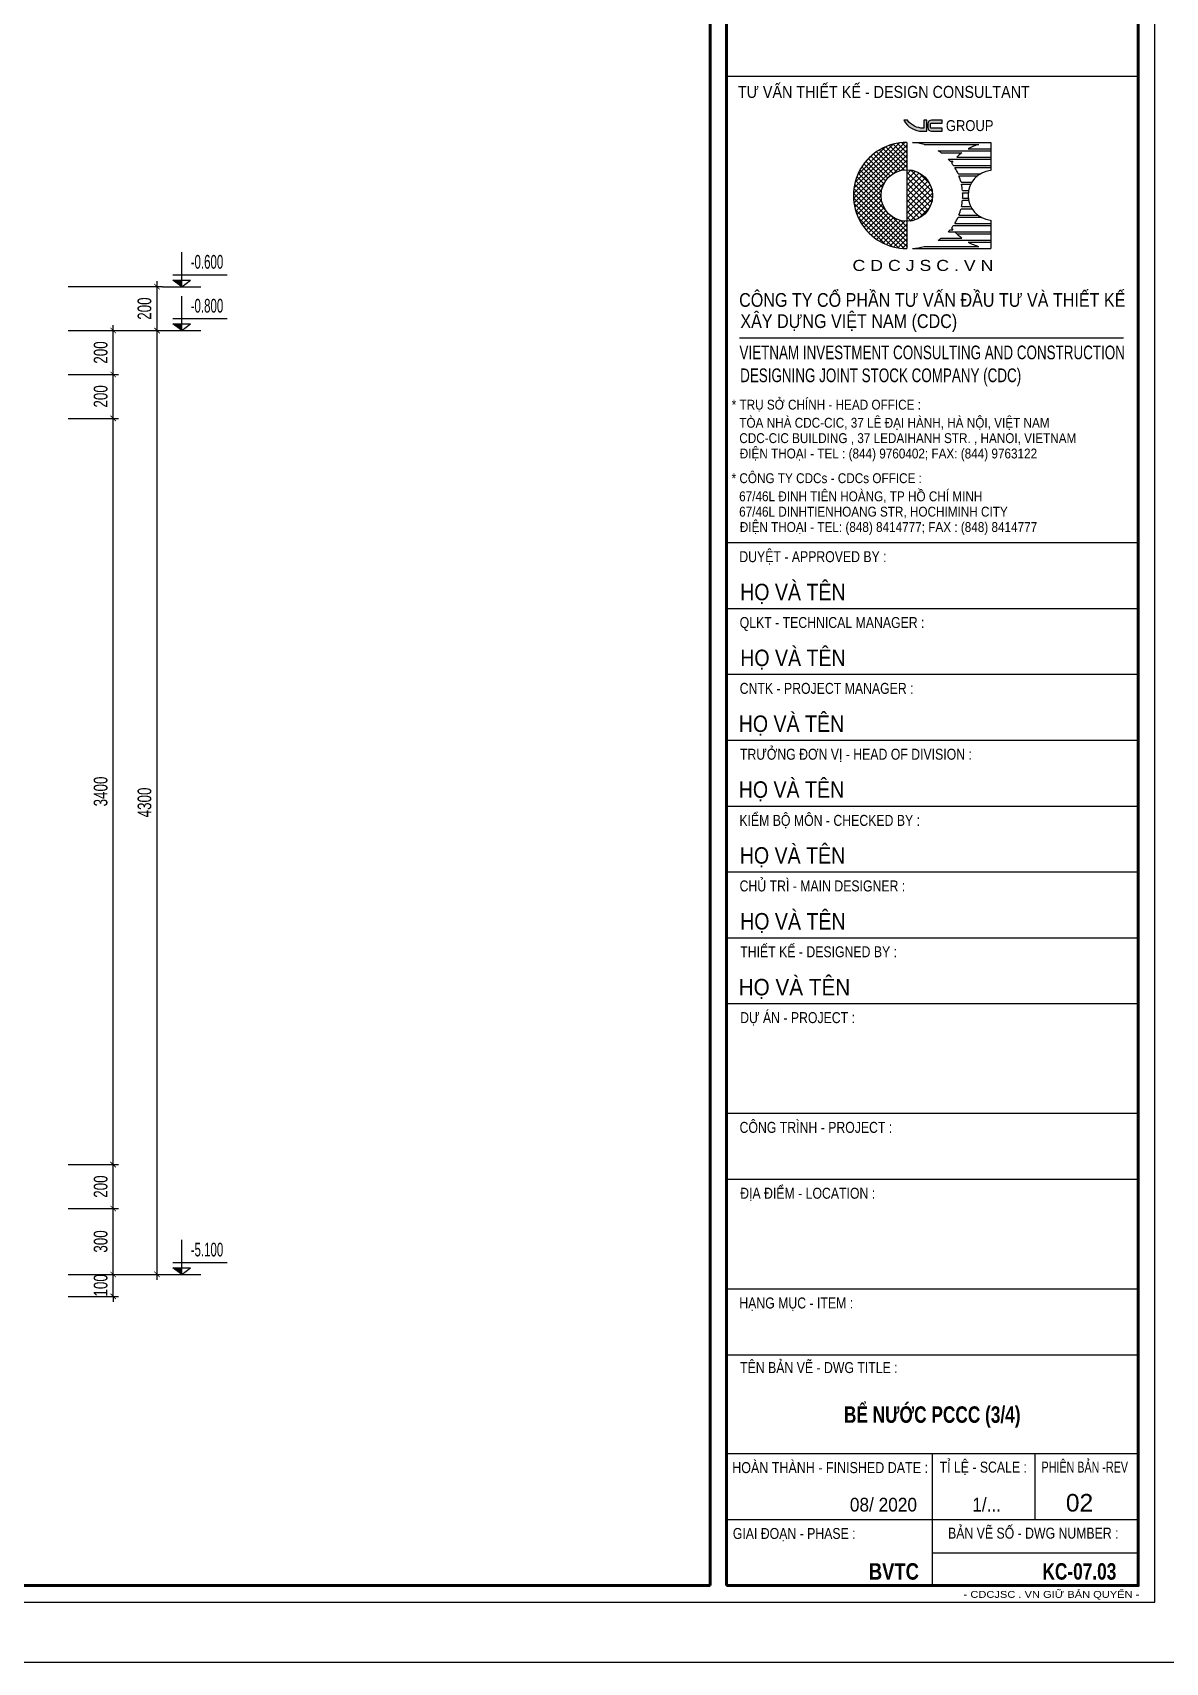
# Model space of a CAD drawing. Header units: millimetres. Extents: x -743195 to -406795, y -426565 to -367165.
# Drawn here: x -512436 to -491801, y -426565 to -396865 of the extents above; entities that cross this region are included whole.
import ezdxf
from ezdxf.enums import TextEntityAlignment as Align

# ---------------------------------------------------------------- set-up
doc = ezdxf.new("R2010")
doc.units = ezdxf.units.MM
doc.header["$LTSCALE"] = 1000
doc.header["$MEASUREMENT"] = 0
for name, color, linetype in [('CDC -TEXT KHUNG', 7, 'Continuous'), ('CDC-KHUNGTEN', 7, 'Continuous'), ('CDC.02.DIM', 1, 'Continuous'), ('CDC.06.TEXT', 2, 'Continuous'), ('CHI', 1, 'Continuous'), ('DIM', 1, 'Continuous'), ('KCS_CHI', 1, 'Continuous'), ('KCS_HATCH', 8, 'Continuous')]:
    doc.layers.add(name, color=color, linetype=linetype)
doc.styles.add('ARIAL', font='arial.ttf', dxfattribs={"width": 0.7})
doc.styles.add('Arial_B_3', font='arialbd.ttf', dxfattribs={"width": 0.75, "height": 3})
doc.styles.add('KCS_SMTEXT', font='arial.ttf', dxfattribs={"width": 0.7})
doc.styles.add('KT CDC', font='arial.ttf', dxfattribs={"width": 0.85, "height": 200})
doc.dimstyles.new('1.25', dxfattribs={"dimscale": 100, "dimtxt": 2.5, "dimasz": 1, "dimexe": 1, "dimexo": 0, "dimgap": 1, "dimtad": 1, "dimdec": 0, "dimlfac": 0.25, "dimdsep": 46, "dimtxsty": 'ARIAL', "dimblk": 'ARCHTICK', "dimcen": 1, "dimdle": 1, "dimclrd": 1, "dimclre": 1, "dimclrt": 2, "dimadec": 0, "dimazin": 0, "dimtfac": 0.00072, "dimtdec": 0, "dimtix": 1, "dimtmove": 2, "dimatfit": 3, "dimldrblk": 'ARCHTICK', "dimfxl": 1, "dimtolj": 1, "dimarcsym": 0})

# ---------------------------------------------------------------- blocks, each defined once
blk = doc.blocks.new('_ArchTick')
at = {"color": 0, "linetype": 'ByBlock', "const_width": 0.15}
blk.add_lwpolyline([(-0.5, -0.5), (0.5, 0.5)], dxfattribs=at)
blk = doc.blocks.new('*D173')
at = {"layer": 'CDC.02.DIM', "color": 1, "lineweight": -2, "transparency": 16777216}
for p, q in [((-511790, -419495), (-510869, -419495)), ((-510969, -419495), (-510969, -419395)), ((-510969, -419895), (-510969, -419495)), ((-511790, -419895), (-510869, -419895)), ((-510969, -419895), (-510969, -419995))]:
    blk.add_line(p, q, dxfattribs=at)
at = {"layer": 'Defpoints', "color": 0, "transparency": 16777216}
for p in [(-511790, -419495, 0), (-510969, -419495), (-511790, -419895, 0)]:
    blk.add_point(p, dxfattribs=at)
at = {"layer": 'CDC.02.DIM', "color": 1, "lineweight": -2, "transparency": 16777216, "xscale": 100, "yscale": 100, "zscale": 100}
for p, rotation in [((-510969, -419495), 270), ((-510969, -419895), 90)]:
    blk.add_blockref('_ArchTick', p, dxfattribs=dict(at, rotation=rotation))
at = {"layer": 'CDC.02.DIM', "color": 2, "transparency": 16777216, "insert": (-511196, -419695), "char_height": 250, "attachment_point": 5, "rotation": 90, "style": 'ARIAL'}
blk.add_mtext('\\A1;100', dxfattribs=at)
blk = doc.blocks.new('*D174')
at = {"layer": 'CDC.02.DIM', "color": 1, "lineweight": -2, "transparency": 16777216}
for p, q in [((-511790, -418295), (-510869, -418295)), ((-510969, -419595), (-510969, -418195)), ((-511790, -419495), (-510869, -419495))]:
    blk.add_line(p, q, dxfattribs=at)
at = {"layer": 'Defpoints', "color": 0, "transparency": 16777216}
for p in [(-511790, -418295, 0), (-510969, -418295), (-511790, -419495, 0)]:
    blk.add_point(p, dxfattribs=at)
at = {"layer": 'CDC.02.DIM', "color": 1, "lineweight": -2, "transparency": 16777216, "xscale": 100, "yscale": 100, "zscale": 100}
for p, rotation in [((-510969, -418295), 90), ((-510969, -419495), 270)]:
    blk.add_blockref('_ArchTick', p, dxfattribs=dict(at, rotation=rotation))
at = {"layer": 'CDC.02.DIM', "color": 2, "transparency": 16777216, "insert": (-511196, -418895), "char_height": 250, "attachment_point": 5, "rotation": 90, "style": 'ARIAL'}
blk.add_mtext('\\A1;300', dxfattribs=at)
blk = doc.blocks.new('CAODO')
at = {"layer": 'KCS_HATCH'}
blk.add_hatch(color=256, dxfattribs=at).paths.add_polyline_path([(-3269.7, 14651), (-3309.7, 14651), (-3269.7, 14621)])
at = {"layer": 'CHI'}
for q in [(-3309.7, 14651), (-3229.7, 14651)]:
    blk.add_line((-3269.7, 14621), q, dxfattribs=at)
at = {"layer": 'DIM'}
for p, q in [((-3309.7, 14651), (-3229.7, 14651)), ((-3269.7, 14621), (-3269.7, 14651)), ((-3357.2, 14621), (-3182.2, 14621))]:
    blk.add_line(p, q, dxfattribs=at)
at = {"layer": 'KCS_CHI'}
for p, q in [((-3269.7, 14621), (-3269.7, 14778.1)), ((-3310.2, 14675.4), (-3062.5, 14675.4))]:
    blk.add_line(p, q, dxfattribs=at)
blk = doc.blocks.new('*D175')
at = {"layer": 'CDC.02.DIM', "color": 1, "lineweight": -2, "transparency": 16777216}
for p, q in [((-511790, -403895), (-510869, -403895)), ((-510969, -417595), (-510969, -403795)), ((-511790, -417495), (-510869, -417495))]:
    blk.add_line(p, q, dxfattribs=at)
at = {"layer": 'Defpoints', "color": 0, "transparency": 16777216}
for p in [(-511790, -403895), (-510969, -403895), (-511790, -417495)]:
    blk.add_point(p, dxfattribs=at)
at = {"layer": 'CDC.02.DIM', "color": 1, "lineweight": -2, "transparency": 16777216, "xscale": 100, "yscale": 100, "zscale": 100}
for p, rotation in [((-510969, -403895), 90), ((-510969, -417495), 270)]:
    blk.add_blockref('_ArchTick', p, dxfattribs=dict(at, rotation=rotation))
at = {"layer": 'CDC.02.DIM', "color": 2, "transparency": 16777216, "insert": (-511196, -410695), "char_height": 250, "attachment_point": 5, "rotation": 90, "style": 'ARIAL'}
blk.add_mtext('\\A1;3400', dxfattribs=at)
blk = doc.blocks.new('*D176')
at = {"layer": 'CDC.02.DIM', "color": 1, "lineweight": -2, "transparency": 16777216}
for p, q in [((-510969, -403995), (-510969, -402995)), ((-511790, -403095), (-510869, -403095)), ((-511790, -403895), (-510869, -403895))]:
    blk.add_line(p, q, dxfattribs=at)
at = {"layer": 'Defpoints', "color": 0, "transparency": 16777216}
for p in [(-511790, -403095), (-510969, -403095), (-511790, -403895)]:
    blk.add_point(p, dxfattribs=at)
at = {"layer": 'CDC.02.DIM', "color": 1, "lineweight": -2, "transparency": 16777216, "xscale": 100, "yscale": 100, "zscale": 100}
for p, rotation in [((-510969, -403095), 90), ((-510969, -403895), 270)]:
    blk.add_blockref('_ArchTick', p, dxfattribs=dict(at, rotation=rotation))
at = {"layer": 'CDC.02.DIM', "color": 2, "transparency": 16777216, "insert": (-511196, -403495), "char_height": 250, "attachment_point": 5, "rotation": 90, "style": 'ARIAL'}
blk.add_mtext('\\A1;200', dxfattribs=at)
blk = doc.blocks.new('*D177')
at = {"layer": 'CDC.02.DIM', "color": 1, "lineweight": -2, "transparency": 16777216}
for p, q in [((-511790, -402295), (-510869, -402295)), ((-510969, -403195), (-510969, -402195)), ((-511790, -403095), (-510869, -403095))]:
    blk.add_line(p, q, dxfattribs=at)
at = {"layer": 'Defpoints', "color": 0, "transparency": 16777216}
for p in [(-511790, -402295), (-510969, -402295), (-511790, -403095)]:
    blk.add_point(p, dxfattribs=at)
at = {"layer": 'CDC.02.DIM', "color": 1, "lineweight": -2, "transparency": 16777216, "xscale": 100, "yscale": 100, "zscale": 100}
for p, rotation in [((-510969, -402295), 90), ((-510969, -403095), 270)]:
    blk.add_blockref('_ArchTick', p, dxfattribs=dict(at, rotation=rotation))
at = {"layer": 'CDC.02.DIM', "color": 2, "transparency": 16777216, "insert": (-511196, -402695), "char_height": 250, "attachment_point": 5, "rotation": 90, "style": 'ARIAL'}
blk.add_mtext('\\A1;200', dxfattribs=at)
blk = doc.blocks.new('*D178')
at = {"layer": 'CDC.02.DIM', "color": 1, "lineweight": -2, "transparency": 16777216}
for p, q in [((-511790, -417495), (-510869, -417495)), ((-510969, -418395), (-510969, -417395)), ((-511790, -418295), (-510869, -418295))]:
    blk.add_line(p, q, dxfattribs=at)
at = {"layer": 'Defpoints', "color": 0, "transparency": 16777216}
for p in [(-511790, -417495), (-510969, -417495), (-511790, -418295)]:
    blk.add_point(p, dxfattribs=at)
at = {"layer": 'CDC.02.DIM', "color": 1, "lineweight": -2, "transparency": 16777216, "xscale": 100, "yscale": 100, "zscale": 100}
for p, rotation in [((-510969, -417495), 90), ((-510969, -418295), 270)]:
    blk.add_blockref('_ArchTick', p, dxfattribs=dict(at, rotation=rotation))
at = {"layer": 'CDC.02.DIM', "color": 2, "transparency": 16777216, "insert": (-511196, -417895), "char_height": 250, "attachment_point": 5, "rotation": 90, "style": 'ARIAL'}
blk.add_mtext('\\A1;200', dxfattribs=at)
blk = doc.blocks.new('*D179')
at = {"layer": 'CDC.02.DIM', "color": 1, "lineweight": -2, "transparency": 16777216}
for p, q in [((-511790, -402295), (-510069, -402295)), ((-510169, -419595), (-510169, -402195)), ((-511790, -419495), (-510069, -419495))]:
    blk.add_line(p, q, dxfattribs=at)
at = {"layer": 'Defpoints', "color": 0, "transparency": 16777216}
for p in [(-511790, -402295), (-510169, -402295), (-511790, -419495)]:
    blk.add_point(p, dxfattribs=at)
at = {"layer": 'CDC.02.DIM', "color": 1, "lineweight": -2, "transparency": 16777216, "xscale": 100, "yscale": 100, "zscale": 100}
for p, rotation in [((-510169, -402295), 90), ((-510169, -419495), 270)]:
    blk.add_blockref('_ArchTick', p, dxfattribs=dict(at, rotation=rotation))
at = {"layer": 'CDC.02.DIM', "color": 2, "transparency": 16777216, "insert": (-510397, -410895), "char_height": 250, "attachment_point": 5, "rotation": 90, "style": 'ARIAL'}
blk.add_mtext('\\A1;4300', dxfattribs=at)
blk = doc.blocks.new('*D180')
at = {"layer": 'CDC.02.DIM', "color": 1, "lineweight": -2, "transparency": 16777216}
for p, q in [((-511790, -401495), (-510069, -401495)), ((-510169, -402395), (-510169, -401395)), ((-511790, -402295), (-510069, -402295))]:
    blk.add_line(p, q, dxfattribs=at)
at = {"layer": 'Defpoints', "color": 0, "transparency": 16777216}
for p in [(-511790, -401495), (-510169, -401495), (-511790, -402295)]:
    blk.add_point(p, dxfattribs=at)
at = {"layer": 'CDC.02.DIM', "color": 1, "lineweight": -2, "transparency": 16777216, "xscale": 100, "yscale": 100, "zscale": 100}
for p, rotation in [((-510169, -401495), 90), ((-510169, -402295), 270)]:
    blk.add_blockref('_ArchTick', p, dxfattribs=dict(at, rotation=rotation))
at = {"layer": 'CDC.02.DIM', "color": 2, "transparency": 16777216, "insert": (-510397, -401895), "char_height": 250, "attachment_point": 5, "rotation": 90, "style": 'ARIAL'}
blk.add_mtext('\\A1;200', dxfattribs=at)
blk = doc.blocks.new('LOGOmoi')
at = {"layer": 'CDC -TEXT KHUNG'}
h = blk.add_hatch(color=1, dxfattribs=at)
h.paths.add_polyline_path([(1.46, 5.45), (1.26, 5.45), (1.26, 4.88), (1.21, 4.88, -0.237912), (0.06, 5.45), (-0.2, 5.45, 0.272847), (1.14, 4.66), (1.46, 4.66)])
h.paths.add_polyline_path([(2.59, 5.45), (1.8, 5.45, 0.414214), (1.54, 5.2), (1.54, 4.92, 0.414214), (1.8, 4.66), (2.59, 4.66), (2.59, 4.87), (1.8, 4.87, -0.414214), (1.74, 4.92), (1.74, 5.2, -0.414214), (1.8, 5.25), (2.59, 5.25)])
h = blk.add_hatch(dxfattribs=at)
h.set_pattern_fill('ANSI37', color=102, scale=2.293939, angle=360, style=0)
h.set_pattern_definition([(45, (-2844.4439, 636.61023), (-0.178426552, 0.178426553), []), (135, (-2844.4439, 636.61023), (-0.178426552, -0.178426553), [])])
edge = h.paths.add_edge_path()
edge.add_arc((0.02, 0), 1.87, 90, 270)
edge.add_line((0.02, -1.88), (0.02, -3.84))
edge.add_line((0.02, -3.84), (-0.17, -3.84))
edge.add_line((-0.17, -3.84), (-0.36, -3.83))
edge.add_line((-0.36, -3.83), (-0.55, -3.8))
edge.add_line((-0.55, -3.8), (-0.73, -3.77))
edge.add_line((-0.73, -3.77), (-0.92, -3.73))
edge.add_line((-0.92, -3.73), (-1.1, -3.68))
edge.add_line((-1.1, -3.68), (-1.28, -3.62))
edge.add_line((-1.28, -3.62), (-1.45, -3.55))
edge.add_line((-1.45, -3.55), (-1.63, -3.48))
edge.add_line((-1.63, -3.48), (-1.79, -3.39))
edge.add_line((-1.79, -3.39), (-1.96, -3.3))
edge.add_line((-1.96, -3.3), (-2.12, -3.2))
edge.add_line((-2.12, -3.2), (-2.27, -3.09))
edge.add_line((-2.27, -3.09), (-2.42, -2.97))
edge.add_line((-2.42, -2.97), (-2.56, -2.85))
edge.add_line((-2.56, -2.85), (-2.7, -2.72))
edge.add_line((-2.7, -2.72), (-2.83, -2.58))
edge.add_line((-2.83, -2.58), (-2.95, -2.44))
edge.add_line((-2.95, -2.44), (-3.07, -2.29))
edge.add_line((-3.07, -2.29), (-3.18, -2.14))
edge.add_line((-3.18, -2.14), (-3.28, -1.98))
edge.add_line((-3.28, -1.98), (-3.37, -1.81))
edge.add_line((-3.37, -1.81), (-3.46, -1.64))
edge.add_line((-3.46, -1.64), (-3.53, -1.47))
edge.add_line((-3.53, -1.47), (-3.6, -1.3))
edge.add_line((-3.6, -1.3), (-3.66, -1.12))
edge.add_line((-3.66, -1.12), (-3.71, -0.93))
edge.add_line((-3.71, -0.93), (-3.75, -0.75))
edge.add_line((-3.75, -0.75), (-3.79, -0.56))
edge.add_line((-3.79, -0.56), (-3.81, -0.38))
edge.add_line((-3.81, -0.38), (-3.82, -0.19))
edge.add_line((-3.82, -0.19), (-3.83, 0))
edge.add_line((-3.83, 0), (-3.82, 0.19))
edge.add_line((-3.82, 0.19), (-3.81, 0.38))
edge.add_line((-3.81, 0.38), (-3.79, 0.56))
edge.add_line((-3.79, 0.56), (-3.75, 0.75))
edge.add_line((-3.75, 0.75), (-3.71, 0.93))
edge.add_line((-3.71, 0.93), (-3.66, 1.12))
edge.add_line((-3.66, 1.12), (-3.6, 1.3))
edge.add_line((-3.6, 1.3), (-3.53, 1.47))
edge.add_line((-3.53, 1.47), (-3.46, 1.64))
edge.add_line((-3.46, 1.64), (-3.37, 1.81))
edge.add_line((-3.37, 1.81), (-3.28, 1.98))
edge.add_line((-3.28, 1.98), (-3.18, 2.14))
edge.add_line((-3.18, 2.14), (-3.07, 2.29))
edge.add_line((-3.07, 2.29), (-2.95, 2.44))
edge.add_line((-2.95, 2.44), (-2.83, 2.58))
edge.add_line((-2.83, 2.58), (-2.7, 2.72))
edge.add_line((-2.7, 2.72), (-2.56, 2.85))
edge.add_line((-2.56, 2.85), (-2.42, 2.97))
edge.add_line((-2.42, 2.97), (-2.27, 3.09))
edge.add_line((-2.27, 3.09), (-2.12, 3.2))
edge.add_line((-2.12, 3.2), (-1.96, 3.3))
edge.add_line((-1.96, 3.3), (-1.79, 3.39))
edge.add_line((-1.79, 3.39), (-1.63, 3.48))
edge.add_line((-1.63, 3.48), (-1.45, 3.55))
edge.add_line((-1.45, 3.55), (-1.28, 3.62))
edge.add_line((-1.28, 3.62), (-1.1, 3.68))
edge.add_line((-1.1, 3.68), (-0.92, 3.73))
edge.add_line((-0.92, 3.73), (-0.73, 3.77))
edge.add_line((-0.73, 3.77), (-0.55, 3.8))
edge.add_line((-0.55, 3.8), (-0.36, 3.83))
edge.add_line((-0.36, 3.83), (-0.17, 3.84))
edge.add_line((-0.17, 3.84), (0.02, 3.84))
edge.add_line((0.02, 3.84), (0.02, 1.87))
h = blk.add_hatch(dxfattribs=at)
h.set_pattern_fill('ANSI37', color=1, scale=2.293939, angle=360, style=0)
h.set_pattern_definition([(45, (-486.53502, -144.21504), (-0.20275745, 0.20275745), []), (135, (-486.53502, -144.21504), (-0.20275745, -0.20275745), [])])
h.paths.add_polyline_path([(0.02, 1.87), (0.02, -1.81), (0.02, -1.88, 0.414214), (1.89, 0, 0.414214)])
at = {"layer": 'CDC -TEXT KHUNG', "color": 102}
for p, q in [((0.02, 3.84), (0.02, -1.81)), ((0.42, 3.85), (6.1, 3.85)), ((1.28, 3.7), (5.24, 3.7)), ((6.1, 3.85), (6.1, 1.81)), ((2.3, 3.24), (6.1, 3.24)), ((2.51, 3.09), (4.01, 3.09)), ((3.03, 2.63), (6.1, 2.63)), ((3.16, 2.49), (3.36, 2.49)), ((3.64, 2.78), (6.1, 2.78)), ((4.47, 3.39), (6.1, 3.39)), ((3.4, 2.17), (6.1, 2.17)), ((3.49, 2.03), (6.1, 2.03)), ((3.74, 1.57), (5.37, 1.57)), ((3.8, 1.42), (5.15, 1.42)), ((3.95, 0.96), (4.75, 0.96)), ((3.98, 0.81), (4.66, 0.81)), ((4.05, 0.35), (4.51, 0.35)), ((4.06, 0.2), (4.49, 0.2)), ((3.95, -0.96), (4.75, -0.96)), ((3.98, -0.81), (4.66, -0.81)), ((4.05, -0.35), (4.51, -0.35)), ((4.06, -0.2), (4.49, -0.2)), ((0.02, -1.81), (0.02, -3.84)), ((3.4, -2.17), (6.1, -2.17)), ((3.49, -2.03), (6.1, -2.03)), ((3.74, -1.57), (5.37, -1.57)), ((3.8, -1.42), (5.15, -1.42)), ((6.1, -1.79), (6.1, -3.84)), ((2.3, -3.24), (6.1, -3.24)), ((2.51, -3.09), (4.01, -3.09)), ((3.03, -2.63), (6.1, -2.63)), ((3.16, -2.49), (3.36, -2.49)), ((3.64, -2.78), (6.1, -2.78)), ((4.47, -3.39), (6.1, -3.39)), ((0.01, -3.84), (0.02, -3.84)), ((0.42, -3.84), (6.1, -3.84)), ((1.28, -3.7), (5.24, -3.7))]:
    blk.add_line(p, q, dxfattribs=at)
at = {"layer": 'CDC -TEXT KHUNG'}
blk.add_line((3.78, 1.21), (3.78, 1.21), dxfattribs=at)
at = {"layer": 'CDC -TEXT KHUNG', "color": 1}
for points in [[(1.46, 5.45), (1.26, 5.45), (1.26, 4.88), (1.21, 4.88, -0.237912), (0.06, 5.45), (-0.2, 5.45, 0.272847), (1.14, 4.66), (1.46, 4.66)], [(2.59, 5.45), (1.8, 5.45, 0.414214), (1.54, 5.2), (1.54, 4.92, 0.414214), (1.8, 4.66), (2.59, 4.66), (2.59, 4.87), (1.8, 4.87, -0.414214), (1.74, 4.92), (1.74, 5.2, -0.414214), (1.8, 5.25), (2.59, 5.25)]]:
    blk.add_lwpolyline(points, format="xyb", close=True, dxfattribs=at)
at = {"layer": 'CDC -TEXT KHUNG', "color": 102}
blk.add_circle((0.02, 0), 1.87, dxfattribs=at)
blk.add_arc((0, 0), 3.85, 89.7449, 270.2551, dxfattribs=at)
at = {"layer": 'CDC -TEXT KHUNG', "color": 112}
blk.add_ellipse((0.22, 0), major_axis=(-2.72, 2.72), ratio=1, start_param=-1.064136, end_param=-0.838054, dxfattribs=at)
at = {"layer": 'CDC -TEXT KHUNG', "color": 102}
for centre, major_axis, start_param, end_param in [((6.3, 0), (2.72, 2.72), 1.064136, 1.278853), ((0.22, 0), (-2.72, 2.72), -1.423028, -1.355019), ((0.22, 0), (2.72, 2.72), 6.199614, 6.251308), ((6.3, 0), (-2.72, 2.72), 0.083571, 0.124553), ((6.3, 0), (-2.72, 2.72), -0.147768, -0.022458), ((0.22, 0), (-2.72, 2.72), 4.527318, 4.587836), ((0.22, 0), (-2.72, 2.72), 4.346177, 4.481253), ((0.22, 0), (-2.72, 2.72), 4.178765, 4.304301), ((6.27, 0.01), (1.28, 1.28), 0.884906, 3.827483), ((0.22, 0), (2.72, 2.72), 5.589142, 5.7099), ((0.22, 0), (2.72, 2.72), 5.445131, 5.550443), ((0.22, 0), (-2.72, 2.72), 3.549681, 3.675216), ((0.22, 0), (-2.72, 2.72), 3.714878, 3.835636), ((0.22, 0), (2.72, 2.72), 4.836942, 4.89746), ((6.3, 0), (-2.72, 2.72), 1.446243, 1.487225), ((0.22, 0), (2.72, 2.72), 4.943525, 5.078601), ((0.22, 0), (-2.72, 2.72), 2.925816, 2.993825), ((0.22, 0), (-2.72, 2.72), 3.17347, 3.225164), ((6.3, 0), (-2.72, 2.72), 1.538919, 1.718564), ((6.3, 0), (2.72, 2.72), 3.433536, 3.648253), ((0.22, 0.01), (2.72, 2.72), 3.979647, 4.205729)]:
    blk.add_ellipse(centre, major_axis=major_axis, ratio=1, start_param=start_param, end_param=end_param, dxfattribs=at)
at = {"layer": 'CDC -TEXT KHUNG', "color": 1, "style": 'KT CDC', "width": 0.85}
blk.add_text('GROUP', height=0.792, dxfattribs=at).set_placement((2.85, 4.67))
at = {"layer": 'CDC -TEXT KHUNG', "color": 102, "style": 'KT CDC', "width": 1.15}
blk.add_text('C D C J S C . V N', height=0.8, dxfattribs=at).set_placement((-3.92, -5.47))
blk = doc.blocks.new('KHUNG DOC A1')
at = {"layer": 'CDC-KHUNGTEN', "color": 6, "lineweight": 25}
for p, q in [((-3, 278), (-78, 278)), ((-3, 193), (-78, 193)), ((-3, 181), (-78, 181)), ((-3, 169), (-78, 169)), ((-3, 157), (-78, 157)), ((-3, 145), (-78, 145)), ((-3, 133), (-78, 133)), ((-3, 121), (-78, 121)), ((-3, 109), (-78, 109)), ((-3, 89), (-78, 89)), ((-3, 77), (-78, 77)), ((-3, 57), (-78, 57)), ((-3, 45), (-78, 45)), ((-3, 27), (-78, 27)), ((-40.5, 3), (-40.5, 27)), ((-21.75, 15), (-21.75, 27)), ((-3, 15), (-78, 15)), ((-40.5, 9), (-3, 9))]:
    blk.add_line(p, q, dxfattribs=at)
at = {"layer": 'CDC-KHUNGTEN', "color": 6}
blk.add_line((-75.61, 230.36), (-5.67, 230.36), dxfattribs=at)
at = {"layer": 'CDC-KHUNGTEN', "xscale": 2.513908497502836, "yscale": 2.513908497502836, "zscale": 2.513908497502836}
blk.add_blockref('LOGOmoi', (-45.2, 256.32), dxfattribs=at)
at = {"layer": 'CDC -TEXT KHUNG', "color": 7, "style": 'Arial_B_3', "width": 0.8}
blk.add_text('BVTC', height=3, dxfattribs=at).set_placement((-42.95, 4.08), align=Align.RIGHT)
at = {"layer": 'CDC -TEXT KHUNG', "color": 6, "style": 'KT CDC', "width": 1.15}
blk.add_text('- CDCJSC . VN GIỮ BẢN QUYỂN -', height=1.2569, dxfattribs=at).set_placement((-34.81, 0.77))
at = {"layer": 'CDC-KHUNGTEN', "color": 6}
for s, height, style, width, p in [('CÔNG TY CỔ PHẦN TƯ VẤN ÐẦU TƯ VÀ THIẾT KẾ', 2.5, 'KT CDC', 0.84, (-75.7, 236.03)), ('XÂY DỰNG VIỆT NAM (CDC)', 2.5, 'KT CDC', 0.84, (-75.48, 232.17)), ('VIETNAM INVESTMENT CONSULTING AND CONSTRUCTION ', 2.5, 'KT CDC', 0.7, (-75.64, 226.47)), ('DESIGNING JOINT STOCK COMPANY (CDC)', 2.5, 'KT CDC', 0.7, (-75.52, 222.3)), ('* TRỤ SỞ CHÍNH - HEAD OFFICE :', 1.8, 'KT CDC', 0.85, (-77.06, 217.3)), ('TÒA NHÀ CDC-CIC, 37 LÊ ĐẠI HÀNH, HÀ NỘI, VIỆT NAM', 1.8, 'KT CDC', 0.85, (-75.67, 214)), ('CDC-CIC BUILDING , 37 LEDAIHANH STR. , HANOI, VIETNAM', 1.8, 'KT CDC', 0.85, (-75.67, 211.2)), ('ĐIỆN THOẠI - TEL : (844) 9760402; FAX: (844) 9763122', 1.8, 'KT CDC', 0.85, (-75.59, 208.4)), ('* CÔNG TY CDCs - CDCs OFFICE :', 1.8, 'KT CDC', 0.85, (-77.08, 203.9)), ('67/46L ĐINH TIÊN HOÀNG, TP HỒ CHÍ MINH', 1.8, 'KT CDC', 0.85, (-75.7, 200.6)), ('67/46L DINHTIENHOANG STR, HOCHIMINH CITY', 1.8, 'KT CDC', 0.85, (-75.7, 197.8)), ('ĐIỆN THOẠI - TEL: (848) 8414777; FAX : (848) 8414777', 1.8, 'KT CDC', 0.85, (-75.58, 195)), ('DUYỆT - APPROVED BY :', 2, 'ARIAL', 0.8, (-75.67, 189.5)), ('QLKT - TECHNICAL MANAGER :', 2, 'ARIAL', 0.8, (-75.6, 177.5)), ('CNTK - PROJECT MANAGER :', 2, 'ARIAL', 0.8, (-75.6, 165.5)), ('TRƯỞNG ĐƠN VỊ - HEAD OF DIVISION :', 2, 'ARIAL', 0.8, (-75.55, 153.5)), ('KIỂM BỘ MÔN - CHECKED BY :', 2, 'ARIAL', 0.8, (-75.66, 141.44)), ('CHỦ TRÌ - MAIN DESIGNER :', 2, 'ARIAL', 0.8, (-75.62, 129.5)), ('THIẾT KẾ - DESIGNED BY :', 2, 'ARIAL', 0.8, (-75.5, 117.5)), ('DỰ ÁN - PROJECT :  ', 2, 'ARIAL', 0.8, (-75.51, 105.5)), ('CÔNG TRÌNH - PROJECT :  ', 2, 'ARIAL', 0.8, (-75.62, 85.5)), ('ĐỊA ĐIỂM - LOCATION :', 2, 'ARIAL', 0.8, (-75.51, 73.5)), ('HẠNG MỤC - ITEM : ', 2, 'ARIAL', 0.8, (-75.67, 53.5)), ('TÊN BẢN VẼ - DWG TITLE :', 2, 'ARIAL', 0.8, (-75.52, 41.73)), ('TỈ LỆ - SCALE :', 2, 'ARIAL', 0.8, (-39.18, 23.59)), ('PHIÊN BẢN -REV', 2, 'ARIAL', 0.7, (-20.62, 23.59)), ('GIAI ĐOẠN - PHASE :', 2, 'ARIAL', 0.8, (-76.85, 11.5)), ('BẢN VẼ SỐ - DWG NUMBER :', 2, 'ARIAL', 0.8, (-37.64, 11.56))]:
    blk.add_text(s, height=height, dxfattribs=dict(at, style=style, width=width)).set_placement(p)
at = {"layer": 'CDC-KHUNGTEN', "color": 7}
for style, width, p in [('KT CDC', 0.85, (-75.52, 182.56)), ('KT CDC', 0.85, (-75.5, 170.56)), ('KT CDC', 0.85, (-75.77, 158.56)), ('KT CDC', 0.85, (-75.77, 146.56)), ('KT CDC', 0.85, (-75.58, 134.56)), ('KT CDC', 0.85, (-75.52, 122.56)), ('ARIAL', 0.9, (-75.79, 110.56))]:
    blk.add_text('HỌ VÀ TÊN', height=3, dxfattribs=dict(at, style=style, width=width)).set_placement(p)
at = {"layer": 'CDC-KHUNGTEN', "color": 6, "style": 'ARIAL', "width": 0.814645}
blk.add_text('HOÀN THÀNH - FINISHED DATE :', height=2, dxfattribs=at).set_placement((-76.96, 23.5), (-41.3, 23.5), align=Align.FIT)
at = {"layer": 'CDC-KHUNGTEN', "color": 7, "style": 'ARIAL', "width": 0.9}
for s, p in [('08/ 2020', (-43.3, 16.5)), ('1/...', (-28, 16.5))]:
    blk.add_text(s, height=2.5, dxfattribs=at).set_placement(p, align=Align.RIGHT)
at = {"layer": 'CDC-KHUNGTEN', "color": 7, "style": 'KT CDC'}
blk.add_text('02', height=3.2, dxfattribs=at).set_placement((-11.21, 16.5), align=Align.RIGHT)
blk = doc.blocks.new('KHUNG A1')
at = {"layer": 'CDC-KHUNGTEN', "color": 8}
blk.add_lwpolyline([(10368.18, 709.17), (10447.22, 709.17), (10447.22, 1281.17), (9647.22, 1281.17), (9647.22, 709.17), (10368.18, 709.17)], dxfattribs=at)
at = {"layer": 'CDC-KHUNGTEN', "color": 255, "lineweight": 60}
blk.add_lwpolyline([(10366.22, 712.17), (10366.22, 1278.17), (9650.22, 1278.17), (9650.22, 712.17), (10366.22, 712.17)], close=True, dxfattribs=at)
blk.add_lwpolyline([(10369.22, 712.17), (10444.22, 712.17), (10444.22, 1278.17), (10369.22, 1278.17), (10369.22, 712.17)], dxfattribs=at)
at = {"layer": 'Defpoints', "color": 1, "ltscale": 0.2}
blk.add_lwpolyline([(9617.22, 698.17), (9617.22, 1292.17), (10458.22, 1292.17), (10458.22, 698.17), (9617.22, 698.17)], close=True, dxfattribs=at)
at = {"layer": 'CDC-KHUNGTEN'}
blk.add_blockref('KHUNG DOC A1', (10447.22, 709.17), dxfattribs=at)
at = {"layer": 'CDC -TEXT KHUNG', "style": 'KT CDC', "width": 0.85}
blk.add_text('TƯ VẤN THIẾT KẾ - DESIGN CONSULTANT', height=2.2, dxfattribs=at).set_placement((10397.88, 983.26), align=Align.CENTER)

msp = doc.modelspace()

# ---------------------------------------------------------------- block references
at = {"xscale": 100, "yscale": 100, "zscale": 100}
msp.add_blockref('KHUNG A1', (-1536717.3, -496382.7), dxfattribs=at)
at = {"layer": 'KCS_CHI', "xscale": 4, "yscale": 4, "zscale": 4}
for p in [(-496640.3, -459979.5), (-496640.3, -460779.5), (-496640.3, -477979.5)]:
    msp.add_blockref('CAODO', p, dxfattribs=at)

# ---------------------------------------------------------------- texts
at = {"layer": 'CDC -TEXT KHUNG', "color": 6, "style": 'Arial_B_3', "width": 0.75}
msp.add_text('BỂ NƯỚC PCCC (3/4)', height=300, dxfattribs=at).set_placement((-496048.3, -422199), align=Align.CENTER)
msp.add_text('KC-07.03', height=300, dxfattribs=at).set_placement((-492694.9, -425057.5), align=Align.RIGHT)
at = {"layer": 'CDC.06.TEXT', "color": 2, "style": 'KCS_SMTEXT', "width": 0.6}
for s, p in [('-0.600', (-509259.8, -401167.6)), ('-0.800', (-509259.8, -401967.6)), ('-5.100', (-509259.8, -419167.6, 0))]:
    msp.add_text(s, height=250, dxfattribs=at).set_placement(p, align=Align.CENTER)

# ---------------------------------------------------------------- dimensions: what is measured, and where the dimension line sits
at = {"layer": 'CDC.02.DIM'}
for base, p1, p2, picture, middle in [((-510169.1, -401495.4), (-511790.3, -402295.4), (-511790.3, -401495.4), '*D180', (-510396.8, -401895.4)), ((-510968.6, -402295.4), (-511790.3, -403095.4), (-511790.3, -402295.4), '*D177', (-511196.2, -402695.4)), ((-510169.1, -402295.4), (-511790.3, -419495.4), (-511790.3, -402295.4), '*D179', (-510396.8, -410895.4)), ((-510968.6, -403095.4), (-511790.3, -403895.4), (-511790.3, -403095.4), '*D176', (-511196.2, -403495.4)), ((-510968.6, -403895.4), (-511790.3, -417495.4), (-511790.3, -403895.4), '*D175', (-511196.3, -410695.4)), ((-510968.6, -417495.4), (-511790.3, -418295.4), (-511790.3, -417495.4), '*D178', (-511196.2, -417895.4)), ((-510968.6, -418295.4, 0), (-511790.3, -419495.4), (-511790.3, -418295.4), '*D174', (-511196.3, -418895.4, 0)), ((-510968.6, -419495.4, 0), (-511790.3, -419895.4), (-511790.3, -419495.4), '*D173', (-511196.2, -419695.4, 0))]:
    dim = msp.add_linear_dim(base=base, p1=p1, p2=p2, angle=90, dimstyle='1.25', dxfattribs=at)
    dim.commit()
    dim.dimension.update_dxf_attribs({"geometry": picture, "text_midpoint": middle})

doc.saveas('drawing.dxf')
